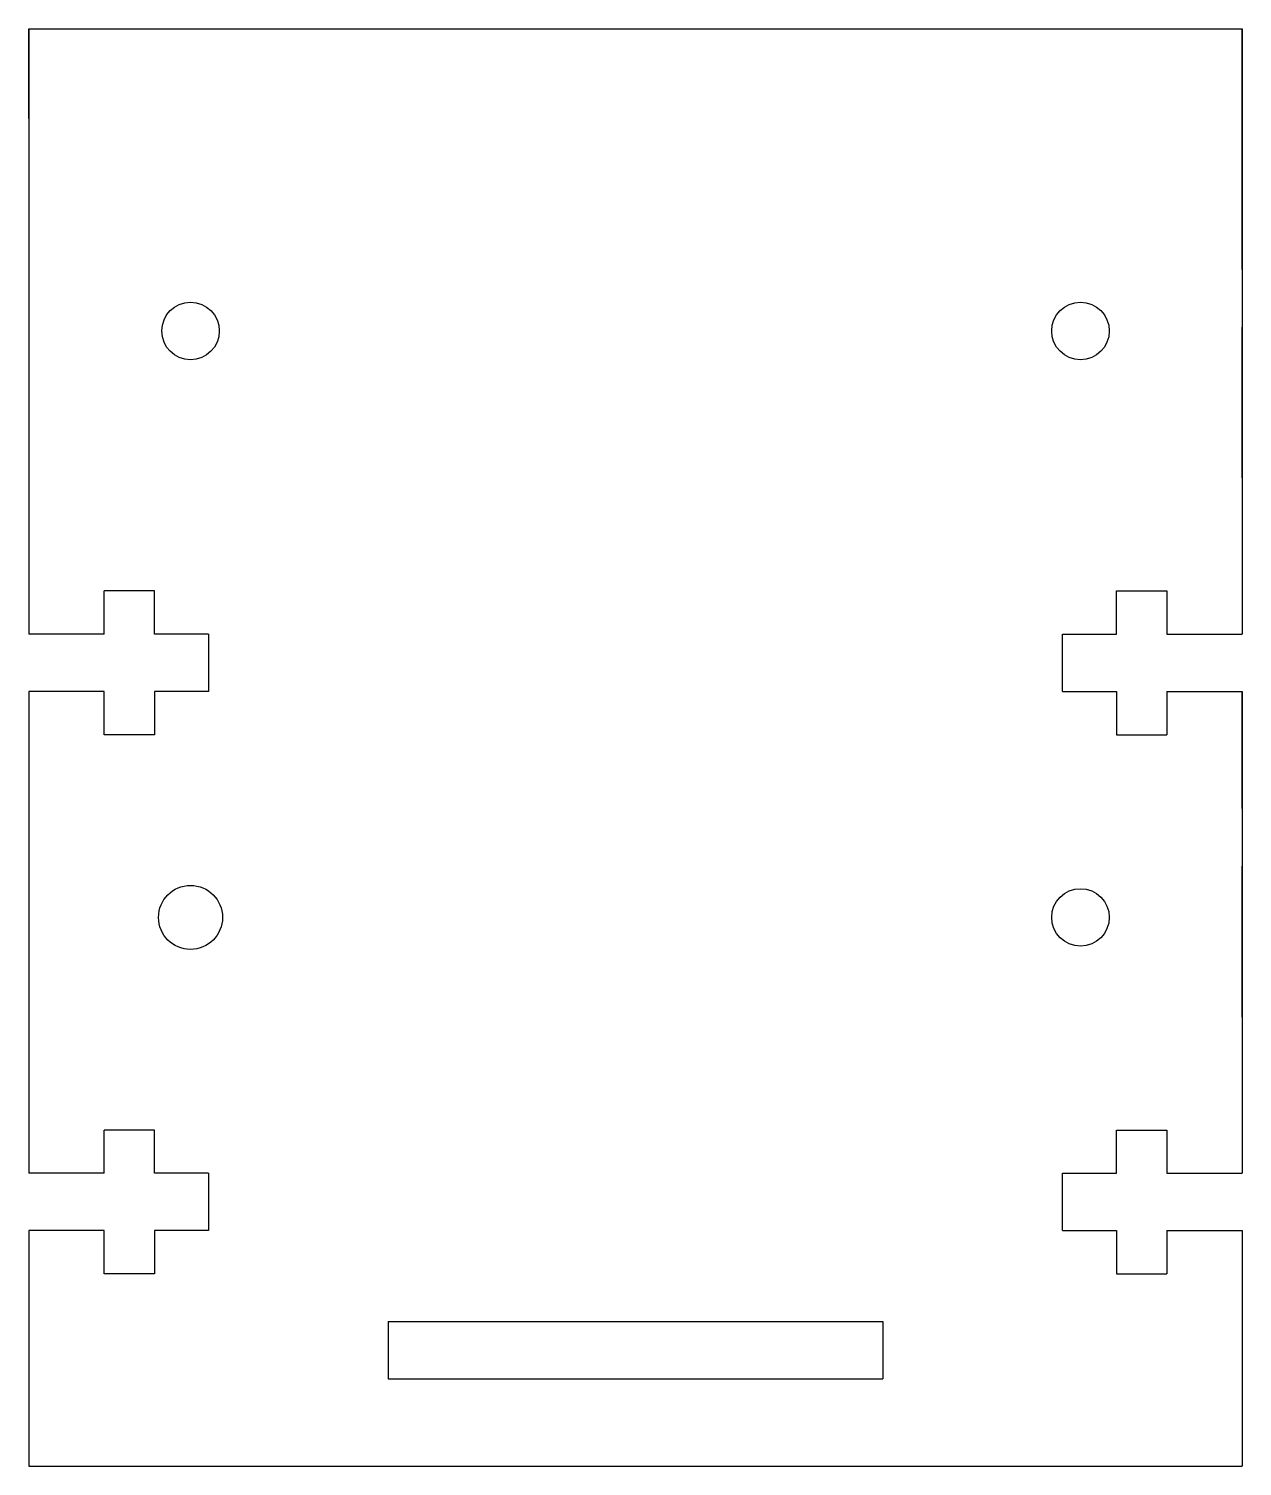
# Model space of a CAD drawing. Extents: x 0.19 to 3.56, y 0.17 to 4.17.
import ezdxf

# ---------------------------------------------------------------- set-up
doc = ezdxf.new("R2010")
doc.units = 0
doc.layers.get('0').update_dxf_attribs({"linetype": 'CONTINUOUS'})

# ---------------------------------------------------------------- blocks, each defined once
blk = doc.blocks.new('*U30')
blk.add_circle((0.6375, 3.3333), 0.08)
blk = doc.blocks.new('*U31')
blk.add_circle((0.6375, 1.7014), 0.089)
blk = doc.blocks.new('*U32')
blk.add_circle((3.1135, 1.7014), 0.08)
blk = doc.blocks.new('*U33')
blk.add_circle((3.1135, 3.3333), 0.08)
blk = doc.blocks.new('*U34')
for p, q in [((0.1875, 4.1743), (0.1875, 2.4898)), ((0.1875, 4.1743), (3.5635, 4.1743)), ((3.5635, 4.1743), (3.5635, 2.4898)), ((0.3975, 2.4898), (0.3975, 2.6098)), ((0.5375, 2.6098), (0.3975, 2.6098)), ((0.5375, 2.4898), (0.5375, 2.6098)), ((3.2135, 2.4898), (3.2135, 2.6098)), ((3.2135, 2.6098), (3.3535, 2.6098)), ((3.3535, 2.6098), (3.3535, 2.4898)), ((0.3975, 2.4898), (0.1875, 2.4898)), ((0.6875, 2.4898), (0.5375, 2.4898)), ((0.6875, 2.4898), (0.6875, 2.3298)), ((3.0635, 2.3298), (3.0635, 2.4898)), ((3.0635, 2.4898), (3.2135, 2.4898)), ((3.3535, 2.4898), (3.5635, 2.4898)), ((0.3975, 2.3298), (0.1875, 2.3298)), ((0.1875, 2.3298), (0.1875, 1.1743)), ((0.3975, 2.2098), (0.3975, 2.3298)), ((0.6875, 2.3298), (0.5375, 2.3298)), ((0.5375, 2.3298), (0.5375, 2.2098)), ((3.0635, 2.3298), (3.2135, 2.3298)), ((3.2135, 2.3298), (3.2135, 2.2098)), ((3.3535, 2.3298), (3.5635, 2.3298)), ((3.3535, 2.3298), (3.3535, 2.2098)), ((3.5635, 2.3298), (3.5635, 1.1743)), ((0.5375, 2.2098), (0.3975, 2.2098)), ((3.2135, 2.2098), (3.3535, 2.2098)), ((0.1875, 1.1743), (0.1875, 0.9898)), ((3.5635, 1.1743), (3.5635, 0.9898)), ((0.3975, 0.9898), (0.3975, 1.1098)), ((0.5375, 1.1098), (0.3975, 1.1098)), ((0.5375, 0.9898), (0.5375, 1.1098)), ((3.2135, 0.9898), (3.2135, 1.1098)), ((3.2135, 1.1098), (3.3535, 1.1098)), ((3.3535, 1.1098), (3.3535, 0.9898)), ((0.3975, 0.9898), (0.1875, 0.9898)), ((0.6875, 0.9898), (0.5375, 0.9898)), ((0.6875, 0.9898), (0.6875, 0.8298)), ((3.0635, 0.8298), (3.0635, 0.9898)), ((3.0635, 0.9898), (3.2135, 0.9898)), ((3.3535, 0.9898), (3.5635, 0.9898)), ((0.3975, 0.8298), (0.1875, 0.8298)), ((0.1875, 0.8298), (0.1875, 0.1743)), ((0.3975, 0.7098), (0.3975, 0.8298)), ((0.6875, 0.8298), (0.5375, 0.8298)), ((0.5375, 0.8298), (0.5375, 0.7098)), ((3.0635, 0.8298), (3.2135, 0.8298)), ((3.2135, 0.8298), (3.2135, 0.7098)), ((3.3535, 0.8298), (3.5635, 0.8298)), ((3.3535, 0.8298), (3.3535, 0.7098)), ((3.5635, 0.8298), (3.5635, 0.1743)), ((0.5375, 0.7098), (0.3975, 0.7098)), ((3.2135, 0.7098), (3.3535, 0.7098)), ((0.1875, 0.1743), (3.5635, 0.1743))]:
    blk.add_line(p, q)
blk = doc.blocks.new('*U35')
for p, q in [((1.1875, 0.5773), (2.5635, 0.5773)), ((1.1875, 0.5773), (1.1875, 0.4173)), ((2.5635, 0.5773), (2.5635, 0.4173)), ((1.1875, 0.4173), (2.5635, 0.4173))]:
    blk.add_line(p, q)

msp = doc.modelspace()

# ---------------------------------------------------------------- linework, layer by layer
for p, q in [((0.1875, 3.9243), (0.1875, 4.1743)), ((3.5635, 3.9243), (3.5635, 4.1743)), ((0.1875, 3.9243), (0.1875, 3.5043)), ((3.5635, 3.5043), (3.5635, 3.9243)), ((0.1875, 3.3443), (0.1875, 2.9243)), ((3.5635, 2.9243), (3.5635, 3.3443)), ((0.1875, 2.3298), (0.1875, 2.0043)), ((3.5635, 2.0043), (3.5635, 2.3298)), ((0.1875, 1.8443), (0.1875, 1.4243)), ((3.5635, 1.4243), (3.5635, 1.8443))]:
    msp.add_line(p, q)

# ---------------------------------------------------------------- block references
for name in ['*U34', '*U30', '*U33', '*U31', '*U32', '*U35']:
    msp.add_blockref(name, (0, 0))

doc.saveas('drawing.dxf')
